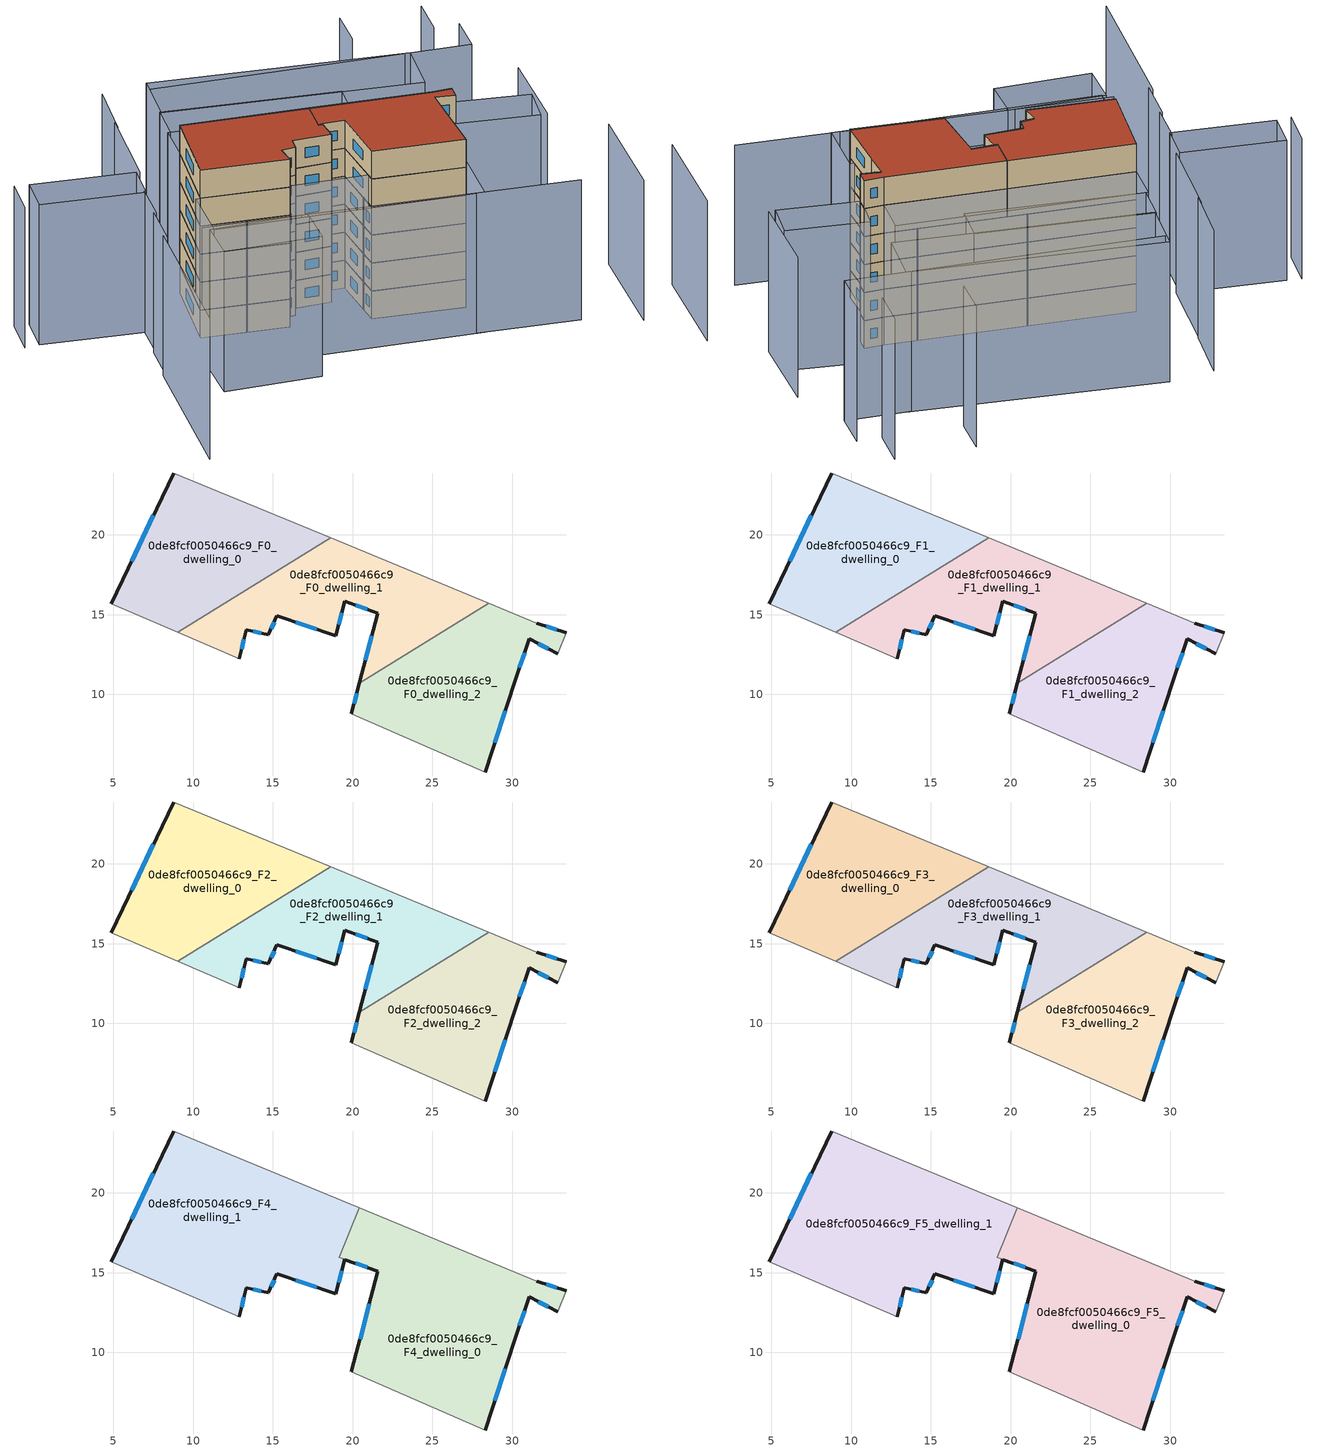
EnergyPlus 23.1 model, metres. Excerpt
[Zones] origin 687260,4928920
0de8fcf0050466c9_F0_dwelling_0
 floor ground (EU_floor_Construction): 18.62,19.81 8.79,23.88 4.87,15.7 9.04,13.9 z0
 wall outside (EU_wall_Construction): 4.87,15.7 8.79,23.88 z0:3
 wall adiabatic (EU_wall_Construction): 8.79,23.88 18.62,19.81 / 9.04,13.9 4.87,15.7 z0:3
 wall to 0de8fcf0050466c9_F0_dwelling_1 (EU_wall_Construction): 18.62,19.81 9.04,13.9 z0:3
 window (EU_Window_Construction): 6.15,18.36 7.51,21.22 z0.98:2.02
0de8fcf0050466c9_F0_dwelling_1
 floor ground (EU_floor_Construction): 28.53,15.71 18.62,19.81 9.04,13.9 12.89,12.24 13.32,14.07 14.71,13.74 15.24,14.92 18.94,13.67 19.51,15.83 21.58,15.09 20.43,10.71 z0
 wall outside (EU_wall_Construction): 20.43,10.71 21.58,15.09 19.51,15.83 18.94,13.67 15.24,14.92 14.71,13.74 13.32,14.07 12.89,12.24 z0:3
 wall adiabatic (EU_wall_Construction): 12.89,12.24 9.04,13.9 / 18.62,19.81 28.53,15.71 z0:3
 wall to 0de8fcf0050466c9_F0_dwelling_2 (EU_wall_Construction): 28.53,15.71 20.43,10.71 z0:3
 window (EU_Window_Construction): 19.33,15.13 19.13,14.37 / 17.74,14.08 16.45,14.51 / 15.07,14.53 14.89,14.12 / 14.26,13.84 13.78,13.96 / 13.18,13.47 13.03,12.83 / 20.8,12.13 21.21,13.67 / 20.91,15.33 20.19,15.59 z0.98:2.02
0de8fcf0050466c9_F0_dwelling_2
 floor ground (EU_floor_Construction): 28.32,5.13 30.16,10.8 31.07,13.48 32.85,12.55 33.38,13.87 31.53,14.47 28.53,15.71 20.43,10.71 19.92,8.79 z0
 wall outside (EU_wall_Construction): 19.92,8.79 20.43,10.71 / 31.53,14.47 33.38,13.87 / 32.85,12.55 31.07,13.48 30.16,10.8 28.32,5.13 z0:3
 wall adiabatic (EU_wall_Construction): 28.32,5.13 19.92,8.79 / 28.53,15.71 31.53,14.47 / 33.38,13.87 32.85,12.55 z0:3
 window (EU_Window_Construction): 30.77,12.61 30.46,11.67 / 29.56,8.96 28.92,6.98 / 20.09,9.41 20.26,10.08 / 32.13,14.27 32.78,14.07 / 32.27,12.85 31.65,13.17 z0.98:2.02
0de8fcf0050466c9_F1_dwelling_0
 floor to 0de8fcf0050466c9_F0_dwelling_0 (EU_floor_Construction): 18.62,19.81 8.79,23.88 4.87,15.7 9.04,13.9 z3
 wall outside (EU_wall_Construction): 4.87,15.7 8.79,23.88 z3:6
 wall adiabatic (EU_wall_Construction): 8.79,23.88 18.62,19.81 / 9.04,13.9 4.87,15.7 z3:6
 wall to 0de8fcf0050466c9_F1_dwelling_1 (EU_wall_Construction): 18.62,19.81 9.04,13.9 z3:6
 window (EU_Window_Construction): 6.15,18.36 7.51,21.22 z3.98:5.02
0de8fcf0050466c9_F1_dwelling_1
 floor to 0de8fcf0050466c9_F0_dwelling_1 (EU_floor_Construction): 28.53,15.71 18.62,19.81 9.04,13.9 12.89,12.24 13.32,14.07 14.71,13.74 15.24,14.92 18.94,13.67 19.51,15.83 21.58,15.09 20.43,10.71 z3
 wall outside (EU_wall_Construction): 20.43,10.71 21.58,15.09 19.51,15.83 18.94,13.67 15.24,14.92 14.71,13.74 13.32,14.07 12.89,12.24 z3:6
 wall adiabatic (EU_wall_Construction): 12.89,12.24 9.04,13.9 / 18.62,19.81 28.53,15.71 z3:6
 wall to 0de8fcf0050466c9_F1_dwelling_2 (EU_wall_Construction): 28.53,15.71 20.43,10.71 z3:6
 window (EU_Window_Construction): 19.33,15.13 19.13,14.37 / 17.74,14.08 16.45,14.51 / 15.07,14.53 14.89,14.12 / 14.26,13.84 13.78,13.96 / 13.18,13.47 13.03,12.83 / 20.8,12.13 21.21,13.67 / 20.91,15.33 20.19,15.59 z3.98:5.02
0de8fcf0050466c9_F1_dwelling_2
 floor to 0de8fcf0050466c9_F0_dwelling_2 (EU_floor_Construction): 28.32,5.13 30.16,10.8 31.07,13.48 32.85,12.55 33.38,13.87 31.53,14.47 28.53,15.71 20.43,10.71 19.92,8.79 z3
 wall outside (EU_wall_Construction): 19.92,8.79 20.43,10.71 / 31.53,14.47 33.38,13.87 / 32.85,12.55 31.07,13.48 30.16,10.8 28.32,5.13 z3:6
 wall adiabatic (EU_wall_Construction): 28.32,5.13 19.92,8.79 / 28.53,15.71 31.53,14.47 / 33.38,13.87 32.85,12.55 z3:6
 window (EU_Window_Construction): 30.77,12.61 30.46,11.67 / 29.56,8.96 28.92,6.98 / 20.09,9.41 20.26,10.08 / 32.13,14.27 32.78,14.07 / 32.27,12.85 31.65,13.17 z3.98:5.02
0de8fcf0050466c9_F2_dwelling_0
 floor to 0de8fcf0050466c9_F1_dwelling_0 (EU_floor_Construction): 18.62,19.81 8.79,23.88 4.87,15.7 9.04,13.9 z6
 wall outside (EU_wall_Construction): 4.87,15.7 8.79,23.88 z6:9
 wall adiabatic (EU_wall_Construction): 8.79,23.88 18.62,19.81 / 9.04,13.9 4.87,15.7 z6:9
 wall to 0de8fcf0050466c9_F2_dwelling_1 (EU_wall_Construction): 18.62,19.81 9.04,13.9 z6:9
 window (EU_Window_Construction): 6.15,18.36 7.51,21.22 z6.98:8.02
0de8fcf0050466c9_F2_dwelling_1
 floor to 0de8fcf0050466c9_F1_dwelling_1 (EU_floor_Construction): 28.53,15.71 18.62,19.81 9.04,13.9 12.89,12.24 13.32,14.07 14.71,13.74 15.24,14.92 18.94,13.67 19.51,15.83 21.58,15.09 20.43,10.71 z6
 wall outside (EU_wall_Construction): 20.43,10.71 21.58,15.09 19.51,15.83 18.94,13.67 15.24,14.92 14.71,13.74 13.32,14.07 12.89,12.24 z6:9
 wall adiabatic (EU_wall_Construction): 12.89,12.24 9.04,13.9 / 18.62,19.81 28.53,15.71 z6:9
 wall to 0de8fcf0050466c9_F2_dwelling_2 (EU_wall_Construction): 28.53,15.71 20.43,10.71 z6:9
 window (EU_Window_Construction): 19.33,15.13 19.13,14.37 / 17.74,14.08 16.45,14.51 / 15.07,14.53 14.89,14.12 / 14.26,13.84 13.78,13.96 / 13.18,13.47 13.03,12.83 / 20.8,12.13 21.21,13.67 / 20.91,15.33 20.19,15.59 z6.98:8.02
0de8fcf0050466c9_F2_dwelling_2
 floor to 0de8fcf0050466c9_F1_dwelling_2 (EU_floor_Construction): 28.32,5.13 30.16,10.8 31.07,13.48 32.85,12.55 33.38,13.87 31.53,14.47 28.53,15.71 20.43,10.71 19.92,8.79 z6
 wall outside (EU_wall_Construction): 19.92,8.79 20.43,10.71 / 31.53,14.47 33.38,13.87 / 32.85,12.55 31.07,13.48 30.16,10.8 28.32,5.13 z6:9
 wall adiabatic (EU_wall_Construction): 28.32,5.13 19.92,8.79 / 28.53,15.71 31.53,14.47 / 33.38,13.87 32.85,12.55 z6:9
 window (EU_Window_Construction): 30.77,12.61 30.46,11.67 / 29.56,8.96 28.92,6.98 / 20.09,9.41 20.26,10.08 / 32.13,14.27 32.78,14.07 / 32.27,12.85 31.65,13.17 z6.98:8.02
0de8fcf0050466c9_F3_dwelling_0
 floor to 0de8fcf0050466c9_F2_dwelling_0 (EU_floor_Construction): 18.62,19.81 8.79,23.88 4.87,15.7 9.04,13.9 z9
 wall outside (EU_wall_Construction): 4.87,15.7 8.79,23.88 z9:12
 wall adiabatic (EU_wall_Construction): 8.79,23.88 18.62,19.81 / 9.04,13.9 4.87,15.7 z9:12
 wall to 0de8fcf0050466c9_F3_dwelling_1 (EU_wall_Construction): 18.62,19.81 9.04,13.9 z9:12
 window (EU_Window_Construction): 6.15,18.36 7.51,21.22 z9.98:11.02
0de8fcf0050466c9_F3_dwelling_1
 floor to 0de8fcf0050466c9_F2_dwelling_1 (EU_floor_Construction): 28.53,15.71 18.62,19.81 9.04,13.9 12.89,12.24 13.32,14.07 14.71,13.74 15.24,14.92 18.94,13.67 19.51,15.83 21.58,15.09 20.43,10.71 z9
 wall outside (EU_wall_Construction): 20.43,10.71 21.58,15.09 19.51,15.83 18.94,13.67 15.24,14.92 14.71,13.74 13.32,14.07 12.89,12.24 z9:12
 wall adiabatic (EU_wall_Construction): 12.89,12.24 9.04,13.9 / 18.62,19.81 28.53,15.71 z9:12
 wall to 0de8fcf0050466c9_F3_dwelling_2 (EU_wall_Construction): 28.53,15.71 20.43,10.71 z9:12
 window (EU_Window_Construction): 19.33,15.13 19.13,14.37 / 17.74,14.08 16.45,14.51 / 15.07,14.53 14.89,14.12 / 14.26,13.84 13.78,13.96 / 13.18,13.47 13.03,12.83 / 20.8,12.13 21.21,13.67 / 20.91,15.33 20.19,15.59 z9.98:11.02
0de8fcf0050466c9_F3_dwelling_2
 floor to 0de8fcf0050466c9_F2_dwelling_2 (EU_floor_Construction): 28.32,5.13 30.16,10.8 31.07,13.48 32.85,12.55 33.38,13.87 31.53,14.47 28.53,15.71 20.43,10.71 19.92,8.79 z9
 wall outside (EU_wall_Construction): 19.92,8.79 20.43,10.71 / 31.53,14.47 33.38,13.87 / 32.85,12.55 31.07,13.48 30.16,10.8 28.32,5.13 z9:12
 wall adiabatic (EU_wall_Construction): 28.32,5.13 19.92,8.79 / 28.53,15.71 31.53,14.47 / 33.38,13.87 32.85,12.55 z9:12
 window (EU_Window_Construction): 30.77,12.61 30.46,11.67 / 29.56,8.96 28.92,6.98 / 20.09,9.41 20.26,10.08 / 32.13,14.27 32.78,14.07 / 32.27,12.85 31.65,13.17 z9.98:11.02
0de8fcf0050466c9_F4_dwelling_0
 floor to 0de8fcf0050466c9_F3_dwelling_2 (EU_floor_Construction): 28.32,5.13 30.16,10.8 31.07,13.48 32.85,12.55 33.38,13.87 31.53,14.47 28.53,15.71 20.43,10.71 19.92,8.79 z12
 floor to 0de8fcf0050466c9_F3_dwelling_1 (EU_floor_Construction): 28.53,15.71 20.43,19.06 19.14,15.96 21.58,15.09 20.43,10.71 z12
 wall outside (EU_wall_Construction): 19.92,8.79 21.58,15.09 19.52,15.82 / 31.53,14.47 33.38,13.87 / 32.85,12.55 31.07,13.48 30.16,10.8 28.32,5.13 z12:15
 wall adiabatic (EU_wall_Construction): 28.32,5.13 19.92,8.79 / 20.43,19.06 31.53,14.47 / 33.38,13.87 32.85,12.55 z12:15
 wall to 0de8fcf0050466c9_F4_dwelling_1 (EU_wall_Construction): 19.51,15.83 19.14,15.96 / 19.15,15.96 20.43,19.06 z12:15
 window (EU_Window_Construction): 29.56,8.96 28.92,6.98 / 20.46,10.84 21.04,13.04 / 20.91,15.33 20.19,15.59 / 32.13,14.27 32.78,14.07 / 32.27,12.85 31.65,13.17 / 30.77,12.61 30.46,11.67 z12.98:14.02
0de8fcf0050466c9_F4_dwelling_1
 floor to 0de8fcf0050466c9_F3_dwelling_0 (EU_floor_Construction): 18.62,19.81 8.79,23.88 4.87,15.7 9.04,13.9 z12
 floor to 0de8fcf0050466c9_F3_dwelling_1 (EU_floor_Construction): 18.94,13.67 19.51,15.83 19.14,15.96 20.43,19.06 18.62,19.81 9.04,13.9 12.89,12.24 13.32,14.07 14.71,13.74 15.24,14.92 z12
 wall outside (EU_wall_Construction): 4.87,15.7 8.79,23.88 / 19.51,15.83 18.94,13.67 15.24,14.92 14.71,13.74 13.32,14.07 12.89,12.24 z12:15
 wall adiabatic (EU_wall_Construction): 12.89,12.24 4.87,15.7 / 8.79,23.88 20.43,19.06 z12:15
 window (EU_Window_Construction): 17.74,14.08 16.45,14.51 / 15.07,14.53 14.89,14.12 / 14.26,13.84 13.78,13.96 / 13.18,13.47 13.03,12.83 / 6.15,18.36 7.51,21.22 / 19.33,15.13 19.13,14.37 z12.98:14.02
0de8fcf0050466c9_F5_dwelling_0
 floor to 0de8fcf0050466c9_F4_dwelling_0 (EU_floor_Construction): 28.32,5.13 30.16,10.8 31.07,13.48 32.85,12.55 33.38,13.87 31.53,14.47 20.43,19.06 19.14,15.96 19.52,15.82 21.58,15.09 19.92,8.79 z15
 wall outside (EU_wall_Construction): 19.92,8.79 21.58,15.09 19.52,15.82 / 31.53,14.47 33.38,13.87 / 32.85,12.55 31.07,13.48 30.16,10.8 28.32,5.13 z15:18
 wall adiabatic (EU_wall_Construction): 28.32,5.13 19.92,8.79 / 20.43,19.06 31.53,14.47 / 33.38,13.87 32.85,12.55 z15:18
 wall to 0de8fcf0050466c9_F5_dwelling_1 (EU_wall_Construction): 19.51,15.83 19.14,15.96 / 19.15,15.96 20.43,19.06 z15:18
 window (EU_Window_Construction): 29.56,8.96 28.92,6.98 / 20.46,10.84 21.04,13.04 / 20.91,15.33 20.19,15.59 / 32.13,14.27 32.78,14.07 / 32.27,12.85 31.65,13.17 / 30.77,12.61 30.46,11.67 z15.98:17.02
 roof outside (EU_roof_Construction): 31.53,14.47 33.38,13.87 32.85,12.55 31.07,13.48 30.16,10.8 28.32,5.13 19.92,8.79 21.58,15.09 19.15,15.96 20.43,19.06 z18
0de8fcf0050466c9_F5_dwelling_1
 floor to 0de8fcf0050466c9_F4_dwelling_1 (EU_floor_Construction): 18.94,13.67 19.51,15.83 19.14,15.96 20.43,19.06 8.79,23.88 4.87,15.7 12.89,12.24 13.32,14.07 14.71,13.74 15.24,14.92 z15
 wall outside (EU_wall_Construction): 4.87,15.7 8.79,23.88 / 19.51,15.83 18.94,13.67 15.24,14.92 14.71,13.74 13.32,14.07 12.89,12.24 z15:18
 wall adiabatic (EU_wall_Construction): 12.89,12.24 4.87,15.7 / 8.79,23.88 20.43,19.06 z15:18
 window (EU_Window_Construction): 17.74,14.08 16.45,14.51 / 15.07,14.53 14.89,14.12 / 14.26,13.84 13.78,13.96 / 13.18,13.47 13.03,12.83 / 6.15,18.36 7.51,21.22 / 19.33,15.13 19.13,14.37 z15.98:17.02
 roof outside (EU_roof_Construction): 20.43,19.06 19.14,15.96 19.51,15.83 18.94,13.67 15.24,14.92 14.71,13.74 13.32,14.07 12.89,12.24 4.87,15.7 8.79,23.88 z18
shading: 1.5,11 35.38,-3.42 / 39.94,-7.08 44.09,3.62 / -2.31,12.09 -8.88,-3.46 / 40.8,8.82 44.13,17.54 / -0.3,16.15 -2.23,11.61 / 1.6,20.03 -0.09,16.06 / 42.73,28.63 44.36,32.64 / -7.45,28.3 -9.23,24.37 / 45.06,27.72 43.54,23.87 / 43.54,23.87 14.31,35.43 / 7.62,32.33 3.58,23.3 / 36.8,35.43 35.33,31.57 / 10.12,37.43 7.31,31.4 / 9.37,2.79 0.3,6.1 / 0.3,6.1 1.85,10.33 / 1.85,10.33 10.91,7.03 / 10.91,7.03 9.37,2.79 / 26.74,0.28 2.16,10.02 / 2.16,10.02 4.48,15.85 / 4.48,15.85 29.06,6.11 / 29.06,6.11 26.74,0.28 / 34.54,16.27 41.97,12.69 / 41.97,12.69 40.19,8.98 / 40.19,8.98 32.75,12.56 / 32.75,12.56 34.54,16.27 / 31.53,14.47 8.79,23.88 / 8.79,23.88 10.37,27.7 / 10.37,27.7 33.11,18.29 / 33.11,18.29 31.53,14.47 / -6.17,27.66 3.27,23.44 / 3.27,23.44 1.63,19.78 / 1.63,19.78 -7.81,24.01 / -7.81,24.01 -6.17,27.66 / 26.57,20.4 10.57,27.62 / 10.57,27.62 12.23,31.3 / 12.23,31.3 28.23,24.08 / 28.23,24.08 26.57,20.4 / 35.48,20.7 12.28,31.21 / 12.28,31.21 14.72,36.58 / 14.72,36.58 37.92,26.07 / 37.92,26.07 35.48,20.7 z0:15
[Building]
EU S2 Campaign: North Axis=0; Terrain=City; Solar Distribution=FullExterior
[Site:Location]
Bologna: Latitude=44.5; Longitude=11.25; Time Zone=1; Elevation=37
[SizingPeriod:WeatherFileDays]
AnnualSizingPeriod: Begin Month=1; Begin Day of Month=1; End Month=12; End Day of Month=31; Day of Week for Start Day=Monday; Use Weather File Daylight Saving Period=No; Use Weather File Rain and Snow Indicators=No
[MATERIAL]
EU_InternalMass_Material: Roughness=MediumRough; Thickness=0.1; Conductivity=1; Density=1800; Specific Heat=900; Thermal Absorptance=0.9; Solar Absorptance=0.7; Visible Absorptance=0.7
[MATERIAL:NOMASS] Roughness=MediumRough; Thermal Absorptance=0.9; Solar Absorptance=0.7; Visible Absorptance=0.7
Name | Thermal Resistance
EU_wall_NoMass | 0.905828
EU_roof_NoMass | 0.37593
EU_floor_NoMass | 0.67114
[WINDOWMATERIAL:SIMPLEGLAZINGSYSTEM]
EU_Window_SimpleGlazing: UFactor=4.52486; Solar Heat Gain Coefficient=0.85; Visible Transmittance=0.85
[CONSTRUCTION]
EU_wall_Construction: EU_wall_NoMass
EU_roof_Construction: EU_roof_NoMass
EU_floor_Construction: EU_floor_NoMass
EU_InternalMass_Construction: EU_InternalMass_Material
EU_Window_Construction: EU_Window_SimpleGlazing
[ZONE] Type=1; Multiplier=1; Ceiling Height=autocalculate; Floor Area=autocalculate; Part of Total Floor Area=Yes
Name | Volume
0de8fcf0050466c9_F0_dwelling_0; 0de8fcf0050466c9_F1_dwelling_0; 0de8fcf0050466c9_F2_dwelling_0; 0de8fcf0050466c9_F3_dwelling_0 | 207.367
0de8fcf0050466c9_F4_dwelling_0; 0de8fcf0050466c9_F5_dwelling_0 | 307.436
0de8fcf0050466c9_F0_dwelling_1; 0de8fcf0050466c9_F1_dwelling_1; 0de8fcf0050466c9_F2_dwelling_1; 0de8fcf0050466c9_F3_dwelling_1 | 207.382
0de8fcf0050466c9_F4_dwelling_1; 0de8fcf0050466c9_F5_dwelling_1 | 314.681
0de8fcf0050466c9_F0_dwelling_2; 0de8fcf0050466c9_F1_dwelling_2; 0de8fcf0050466c9_F2_dwelling_2; 0de8fcf0050466c9_F3_dwelling_2 | 207.373
[INTERNALMASS] Construction=EU_InternalMass_Construction
Name | Zone or ZoneList | Surface Area
0de8fcf0050466c9_F0_dwelling_0_EU_InternalMass | 0de8fcf0050466c9_F0_dwelling_0 | 69.1223
0de8fcf0050466c9_F0_dwelling_1_EU_InternalMass | 0de8fcf0050466c9_F0_dwelling_1 | 69.1278
0de8fcf0050466c9_F0_dwelling_2_EU_InternalMass | 0de8fcf0050466c9_F0_dwelling_2 | 69.1246
0de8fcf0050466c9_F1_dwelling_0_EU_InternalMass | 0de8fcf0050466c9_F1_dwelling_0 | 69.1223
0de8fcf0050466c9_F1_dwelling_1_EU_InternalMass | 0de8fcf0050466c9_F1_dwelling_1 | 69.1278
0de8fcf0050466c9_F1_dwelling_2_EU_InternalMass | 0de8fcf0050466c9_F1_dwelling_2 | 69.1246
0de8fcf0050466c9_F2_dwelling_0_EU_InternalMass | 0de8fcf0050466c9_F2_dwelling_0 | 69.1223
0de8fcf0050466c9_F2_dwelling_1_EU_InternalMass | 0de8fcf0050466c9_F2_dwelling_1 | 69.1278
0de8fcf0050466c9_F2_dwelling_2_EU_InternalMass | 0de8fcf0050466c9_F2_dwelling_2 | 69.1246
0de8fcf0050466c9_F3_dwelling_0_EU_InternalMass | 0de8fcf0050466c9_F3_dwelling_0 | 69.1223
0de8fcf0050466c9_F3_dwelling_1_EU_InternalMass | 0de8fcf0050466c9_F3_dwelling_1 | 69.1278
0de8fcf0050466c9_F3_dwelling_2_EU_InternalMass | 0de8fcf0050466c9_F3_dwelling_2 | 69.1246
0de8fcf0050466c9_F4_dwelling_0_EU_InternalMass | 0de8fcf0050466c9_F4_dwelling_0 | 102.479
0de8fcf0050466c9_F4_dwelling_1_EU_InternalMass | 0de8fcf0050466c9_F4_dwelling_1 | 104.895
0de8fcf0050466c9_F5_dwelling_0_EU_InternalMass | 0de8fcf0050466c9_F5_dwelling_0 | 102.479
0de8fcf0050466c9_F5_dwelling_1_EU_InternalMass | 0de8fcf0050466c9_F5_dwelling_1 | 104.895
[OTHEREQUIPMENT] Fuel Type=Electricity; Design Level Calculation Method=Watts/Area; Power per Zone Floor Area=1; Fraction Latent=0; Fraction Radiant=0; Fraction Lost=0; Carbon Dioxide Generation Rate=0; EndUse Subcategory=EU_Step8_InternalGains
Name | Zone or ZoneList or Space or SpaceList | Schedule
EU_Step8_InternalGain_0de8fcf0050466c9_F0_dwelling_0_f000 | 0de8fcf0050466c9_F0_dwelling_0 | EU_Step8_GainSchedule_0de8fcf0050466c9_F0_dwelling_0_f000
EU_Step8_InternalGain_0de8fcf0050466c9_F0_dwelling_1_f000 | 0de8fcf0050466c9_F0_dwelling_1 | EU_Step8_GainSchedule_0de8fcf0050466c9_F0_dwelling_1_f000
EU_Step8_InternalGain_0de8fcf0050466c9_F0_dwelling_2_f000 | 0de8fcf0050466c9_F0_dwelling_2 | EU_Step8_GainSchedule_0de8fcf0050466c9_F0_dwelling_2_f000
EU_Step8_InternalGain_0de8fcf0050466c9_F1_dwelling_0_f000 | 0de8fcf0050466c9_F1_dwelling_0 | EU_Step8_GainSchedule_0de8fcf0050466c9_F1_dwelling_0_f000
EU_Step8_InternalGain_0de8fcf0050466c9_F1_dwelling_1_f000 | 0de8fcf0050466c9_F1_dwelling_1 | EU_Step8_GainSchedule_0de8fcf0050466c9_F1_dwelling_1_f000
EU_Step8_InternalGain_0de8fcf0050466c9_F1_dwelling_2_f000 | 0de8fcf0050466c9_F1_dwelling_2 | EU_Step8_GainSchedule_0de8fcf0050466c9_F1_dwelling_2_f000
EU_Step8_InternalGain_0de8fcf0050466c9_F2_dwelling_0_f000 | 0de8fcf0050466c9_F2_dwelling_0 | EU_Step8_GainSchedule_0de8fcf0050466c9_F2_dwelling_0_f000
EU_Step8_InternalGain_0de8fcf0050466c9_F2_dwelling_1_f000 | 0de8fcf0050466c9_F2_dwelling_1 | EU_Step8_GainSchedule_0de8fcf0050466c9_F2_dwelling_1_f000
EU_Step8_InternalGain_0de8fcf0050466c9_F2_dwelling_2_f000 | 0de8fcf0050466c9_F2_dwelling_2 | EU_Step8_GainSchedule_0de8fcf0050466c9_F2_dwelling_2_f000
EU_Step8_InternalGain_0de8fcf0050466c9_F3_dwelling_0_f000 | 0de8fcf0050466c9_F3_dwelling_0 | EU_Step8_GainSchedule_0de8fcf0050466c9_F3_dwelling_0_f000
EU_Step8_InternalGain_0de8fcf0050466c9_F3_dwelling_1_f000 | 0de8fcf0050466c9_F3_dwelling_1 | EU_Step8_GainSchedule_0de8fcf0050466c9_F3_dwelling_1_f000
EU_Step8_InternalGain_0de8fcf0050466c9_F3_dwelling_2_f000 | 0de8fcf0050466c9_F3_dwelling_2 | EU_Step8_GainSchedule_0de8fcf0050466c9_F3_dwelling_2_f000
EU_Step8_InternalGain_0de8fcf0050466c9_F4_dwelling_0_f000 | 0de8fcf0050466c9_F4_dwelling_0 | EU_Step8_GainSchedule_0de8fcf0050466c9_F4_dwelling_0_f000
EU_Step8_InternalGain_0de8fcf0050466c9_F4_dwelling_1_f000 | 0de8fcf0050466c9_F4_dwelling_1 | EU_Step8_GainSchedule_0de8fcf0050466c9_F4_dwelling_1_f000
EU_Step8_InternalGain_0de8fcf0050466c9_F5_dwelling_0_f000 | 0de8fcf0050466c9_F5_dwelling_0 | EU_Step8_GainSchedule_0de8fcf0050466c9_F5_dwelling_0_f000
EU_Step8_InternalGain_0de8fcf0050466c9_F5_dwelling_1_f000 | 0de8fcf0050466c9_F5_dwelling_1 | EU_Step8_GainSchedule_0de8fcf0050466c9_F5_dwelling_1_f000
[ZONEVENTILATION:DESIGNFLOWRATE] Schedule=EU_AlwaysOn; Design Flow Rate Calculation Method=AirChanges/Hour; Air Changes per Hour=0.73129; Ventilation Type=Natural; Fan Pressure Rise=0; Fan Total Efficiency=1; Constant Term Coefficient=1; Temperature Term Coefficient=0; Velocity Term Coefficient=0; Velocity Squared Term Coefficient=0; Minimum Indoor Temperature=-100; Maximum Indoor Temperature=100; Delta Temperature=-100; Minimum Outdoor Temperature=-100; Maximum Outdoor Temperature=100; Maximum Wind Speed=40
Name | Zone or ZoneList or Space or SpaceList
EU_ConstantAir_0de8fcf0050466c9_F0_dwelling_0 | 0de8fcf0050466c9_F0_dwelling_0
EU_ConstantAir_0de8fcf0050466c9_F0_dwelling_1 | 0de8fcf0050466c9_F0_dwelling_1
EU_ConstantAir_0de8fcf0050466c9_F0_dwelling_2 | 0de8fcf0050466c9_F0_dwelling_2
EU_ConstantAir_0de8fcf0050466c9_F1_dwelling_0 | 0de8fcf0050466c9_F1_dwelling_0
EU_ConstantAir_0de8fcf0050466c9_F1_dwelling_1 | 0de8fcf0050466c9_F1_dwelling_1
EU_ConstantAir_0de8fcf0050466c9_F1_dwelling_2 | 0de8fcf0050466c9_F1_dwelling_2
EU_ConstantAir_0de8fcf0050466c9_F2_dwelling_0 | 0de8fcf0050466c9_F2_dwelling_0
EU_ConstantAir_0de8fcf0050466c9_F2_dwelling_1 | 0de8fcf0050466c9_F2_dwelling_1
EU_ConstantAir_0de8fcf0050466c9_F2_dwelling_2 | 0de8fcf0050466c9_F2_dwelling_2
EU_ConstantAir_0de8fcf0050466c9_F3_dwelling_0 | 0de8fcf0050466c9_F3_dwelling_0
EU_ConstantAir_0de8fcf0050466c9_F3_dwelling_1 | 0de8fcf0050466c9_F3_dwelling_1
EU_ConstantAir_0de8fcf0050466c9_F3_dwelling_2 | 0de8fcf0050466c9_F3_dwelling_2
EU_ConstantAir_0de8fcf0050466c9_F4_dwelling_0 | 0de8fcf0050466c9_F4_dwelling_0
EU_ConstantAir_0de8fcf0050466c9_F4_dwelling_1 | 0de8fcf0050466c9_F4_dwelling_1
EU_ConstantAir_0de8fcf0050466c9_F5_dwelling_0 | 0de8fcf0050466c9_F5_dwelling_0
EU_ConstantAir_0de8fcf0050466c9_F5_dwelling_1 | 0de8fcf0050466c9_F5_dwelling_1
[HVACTEMPLATE:THERMOSTAT] Constant Heating Setpoint=20; Constant Cooling Setpoint=50
EU_HeatOnly_0de8fcf0050466c9_F0_dwelling_0; EU_HeatOnly_0de8fcf0050466c9_F0_dwelling_1; EU_HeatOnly_0de8fcf0050466c9_F0_dwelling_2; EU_HeatOnly_0de8fcf0050466c9_F1_dwelling_0; EU_HeatOnly_0de8fcf0050466c9_F1_dwelling_1; EU_HeatOnly_0de8fcf0050466c9_F1_dwelling_2; EU_HeatOnly_0de8fcf0050466c9_F2_dwelling_0; EU_HeatOnly_0de8fcf0050466c9_F2_dwelling_1; EU_HeatOnly_0de8fcf0050466c9_F2_dwelling_2; EU_HeatOnly_0de8fcf0050466c9_F3_dwelling_0; EU_HeatOnly_0de8fcf0050466c9_F3_dwelling_1; EU_HeatOnly_0de8fcf0050466c9_F3_dwelling_2; EU_HeatOnly_0de8fcf0050466c9_F4_dwelling_0; EU_HeatOnly_0de8fcf0050466c9_F4_dwelling_1; EU_HeatOnly_0de8fcf0050466c9_F5_dwelling_0; EU_HeatOnly_0de8fcf0050466c9_F5_dwelling_1
[HVACTEMPLATE:ZONE:IDEALLOADSAIRSYSTEM] System Availability Schedule=EU_AlwaysOn; Maximum Heating Supply Air Temperature=50; Minimum Cooling Supply Air Temperature=13; Maximum Heating Supply Air Humidity Ratio=0.0156; Minimum Cooling Supply Air Humidity Ratio=0.0077; Heating Limit=NoLimit; Cooling Limit=NoLimit; Heating Availability Schedule=EU_AlwaysOn; Cooling Availability Schedule=EU_CoolingOff; Dehumidification Control Type=ConstantSensibleHeatRatio; Cooling Sensible Heat Ratio=0.7; Dehumidification Setpoint=60; Humidification Control Type=None; Humidification Setpoint=30; Outdoor Air Method=None; Outdoor Air Flow Rate per Person=0.00944; Outdoor Air Flow Rate per Zone Floor Area=0; Outdoor Air Flow Rate per Zone=0; Demand Controlled Ventilation Type=None; Outdoor Air Economizer Type=NoEconomizer; Heat Recovery Type=None; Sensible Heat Recovery Effectiveness=0.7; Latent Heat Recovery Effectiveness=0.65
Name | Template Thermostat
0de8fcf0050466c9_F0_dwelling_0 | EU_HeatOnly_0de8fcf0050466c9_F0_dwelling_0
0de8fcf0050466c9_F0_dwelling_1 | EU_HeatOnly_0de8fcf0050466c9_F0_dwelling_1
0de8fcf0050466c9_F0_dwelling_2 | EU_HeatOnly_0de8fcf0050466c9_F0_dwelling_2
0de8fcf0050466c9_F1_dwelling_0 | EU_HeatOnly_0de8fcf0050466c9_F1_dwelling_0
0de8fcf0050466c9_F1_dwelling_1 | EU_HeatOnly_0de8fcf0050466c9_F1_dwelling_1
0de8fcf0050466c9_F1_dwelling_2 | EU_HeatOnly_0de8fcf0050466c9_F1_dwelling_2
0de8fcf0050466c9_F2_dwelling_0 | EU_HeatOnly_0de8fcf0050466c9_F2_dwelling_0
0de8fcf0050466c9_F2_dwelling_1 | EU_HeatOnly_0de8fcf0050466c9_F2_dwelling_1
0de8fcf0050466c9_F2_dwelling_2 | EU_HeatOnly_0de8fcf0050466c9_F2_dwelling_2
0de8fcf0050466c9_F3_dwelling_0 | EU_HeatOnly_0de8fcf0050466c9_F3_dwelling_0
0de8fcf0050466c9_F3_dwelling_1 | EU_HeatOnly_0de8fcf0050466c9_F3_dwelling_1
0de8fcf0050466c9_F3_dwelling_2 | EU_HeatOnly_0de8fcf0050466c9_F3_dwelling_2
0de8fcf0050466c9_F4_dwelling_0 | EU_HeatOnly_0de8fcf0050466c9_F4_dwelling_0
0de8fcf0050466c9_F4_dwelling_1 | EU_HeatOnly_0de8fcf0050466c9_F4_dwelling_1
0de8fcf0050466c9_F5_dwelling_0 | EU_HeatOnly_0de8fcf0050466c9_F5_dwelling_0
0de8fcf0050466c9_F5_dwelling_1 | EU_HeatOnly_0de8fcf0050466c9_F5_dwelling_1
[SIZING:ZONE] Zone Cooling Design Supply Air Temperature Input Method=SupplyAirTemperature; Zone Cooling Design Supply Air Temperature=13; Zone Heating Design Supply Air Temperature Input Method=SupplyAirTemperature; Zone Heating Design Supply Air Temperature=50; Zone Cooling Design Supply Air Humidity Ratio=0.008; Zone Heating Design Supply Air Humidity Ratio=0.008; Cooling Design Air Flow Method=DesignDay; Cooling Design Air Flow Rate=0; Cooling Minimum Air Flow per Zone Floor Area=0.000762; Cooling Minimum Air Flow=0; Cooling Minimum Air Flow Fraction=0.2; Heating Design Air Flow Method=DesignDay; Heating Design Air Flow Rate=0; Heating Maximum Air Flow per Zone Floor Area=0.002032; Heating Maximum Air Flow=0.141576; Heating Maximum Air Flow Fraction=0.3; Account for Dedicated Outdoor Air System=No; Dedicated Outdoor Air System Control Strategy=NeutralSupplyAir; Dedicated Outdoor Air Low Setpoint Temperature for Design=autosize; Dedicated Outdoor Air High Setpoint Temperature for Design=autosize; Zone Load Sizing Method=Sensible Load Only No Latent Load; Zone Latent Cooling Design Supply Air Humidity Ratio Input Method=HumidityRatioDifference; Zone Cooling Design Supply Air Humidity Ratio Difference=0.005; Zone Latent Heating Design Supply Air Humidity Ratio Input Method=HumidityRatioDifference; Zone Humidification Design Supply Air Humidity Ratio Difference=0.005
0de8fcf0050466c9_F0_dwelling_0; 0de8fcf0050466c9_F0_dwelling_1; 0de8fcf0050466c9_F0_dwelling_2; 0de8fcf0050466c9_F1_dwelling_0; 0de8fcf0050466c9_F1_dwelling_1; 0de8fcf0050466c9_F1_dwelling_2; 0de8fcf0050466c9_F2_dwelling_0; 0de8fcf0050466c9_F2_dwelling_1; 0de8fcf0050466c9_F2_dwelling_2; 0de8fcf0050466c9_F3_dwelling_0; 0de8fcf0050466c9_F3_dwelling_1; 0de8fcf0050466c9_F3_dwelling_2; 0de8fcf0050466c9_F4_dwelling_0; 0de8fcf0050466c9_F4_dwelling_1; 0de8fcf0050466c9_F5_dwelling_0; 0de8fcf0050466c9_F5_dwelling_1
[SCHEDULE:CONSTANT]
Name | Hourly Value
EU_AlwaysOn | 1
EU_CoolingOff | 0
[SCHEDULE:FILE] Column Number=1; Rows to Skip at Top=0; Number of Hours of Data=8760; Column Separator=Comma; Interpolate to Timestep=No; Minutes per Item=60; Adjust Schedule for Daylight Savings=Yes
Name | File
EU_Step8_GainSchedule_0de8fcf0050466c9_F0_dwelling_0_f000 | ../../schedules/0de8fcf0050466c9/0de8fcf0050466c9_F0_dwelling_0_f000_gain.csv
EU_Step8_GainSchedule_0de8fcf0050466c9_F0_dwelling_1_f000 | ../../schedules/0de8fcf0050466c9/0de8fcf0050466c9_F0_dwelling_1_f000_gain.csv
EU_Step8_GainSchedule_0de8fcf0050466c9_F0_dwelling_2_f000 | ../../schedules/0de8fcf0050466c9/0de8fcf0050466c9_F0_dwelling_2_f000_gain.csv
EU_Step8_GainSchedule_0de8fcf0050466c9_F1_dwelling_0_f000 | ../../schedules/0de8fcf0050466c9/0de8fcf0050466c9_F1_dwelling_0_f000_gain.csv
EU_Step8_GainSchedule_0de8fcf0050466c9_F1_dwelling_1_f000 | ../../schedules/0de8fcf0050466c9/0de8fcf0050466c9_F1_dwelling_1_f000_gain.csv
EU_Step8_GainSchedule_0de8fcf0050466c9_F1_dwelling_2_f000 | ../../schedules/0de8fcf0050466c9/0de8fcf0050466c9_F1_dwelling_2_f000_gain.csv
EU_Step8_GainSchedule_0de8fcf0050466c9_F2_dwelling_0_f000 | ../../schedules/0de8fcf0050466c9/0de8fcf0050466c9_F2_dwelling_0_f000_gain.csv
EU_Step8_GainSchedule_0de8fcf0050466c9_F2_dwelling_1_f000 | ../../schedules/0de8fcf0050466c9/0de8fcf0050466c9_F2_dwelling_1_f000_gain.csv
EU_Step8_GainSchedule_0de8fcf0050466c9_F2_dwelling_2_f000 | ../../schedules/0de8fcf0050466c9/0de8fcf0050466c9_F2_dwelling_2_f000_gain.csv
EU_Step8_GainSchedule_0de8fcf0050466c9_F3_dwelling_0_f000 | ../../schedules/0de8fcf0050466c9/0de8fcf0050466c9_F3_dwelling_0_f000_gain.csv
EU_Step8_GainSchedule_0de8fcf0050466c9_F3_dwelling_1_f000 | ../../schedules/0de8fcf0050466c9/0de8fcf0050466c9_F3_dwelling_1_f000_gain.csv
EU_Step8_GainSchedule_0de8fcf0050466c9_F3_dwelling_2_f000 | ../../schedules/0de8fcf0050466c9/0de8fcf0050466c9_F3_dwelling_2_f000_gain.csv
EU_Step8_GainSchedule_0de8fcf0050466c9_F4_dwelling_0_f000 | ../../schedules/0de8fcf0050466c9/0de8fcf0050466c9_F4_dwelling_0_f000_gain.csv
EU_Step8_GainSchedule_0de8fcf0050466c9_F4_dwelling_1_f000 | ../../schedules/0de8fcf0050466c9/0de8fcf0050466c9_F4_dwelling_1_f000_gain.csv
EU_Step8_GainSchedule_0de8fcf0050466c9_F5_dwelling_0_f000 | ../../schedules/0de8fcf0050466c9/0de8fcf0050466c9_F5_dwelling_0_f000_gain.csv
EU_Step8_GainSchedule_0de8fcf0050466c9_F5_dwelling_1_f000 | ../../schedules/0de8fcf0050466c9/0de8fcf0050466c9_F5_dwelling_1_f000_gain.csv
